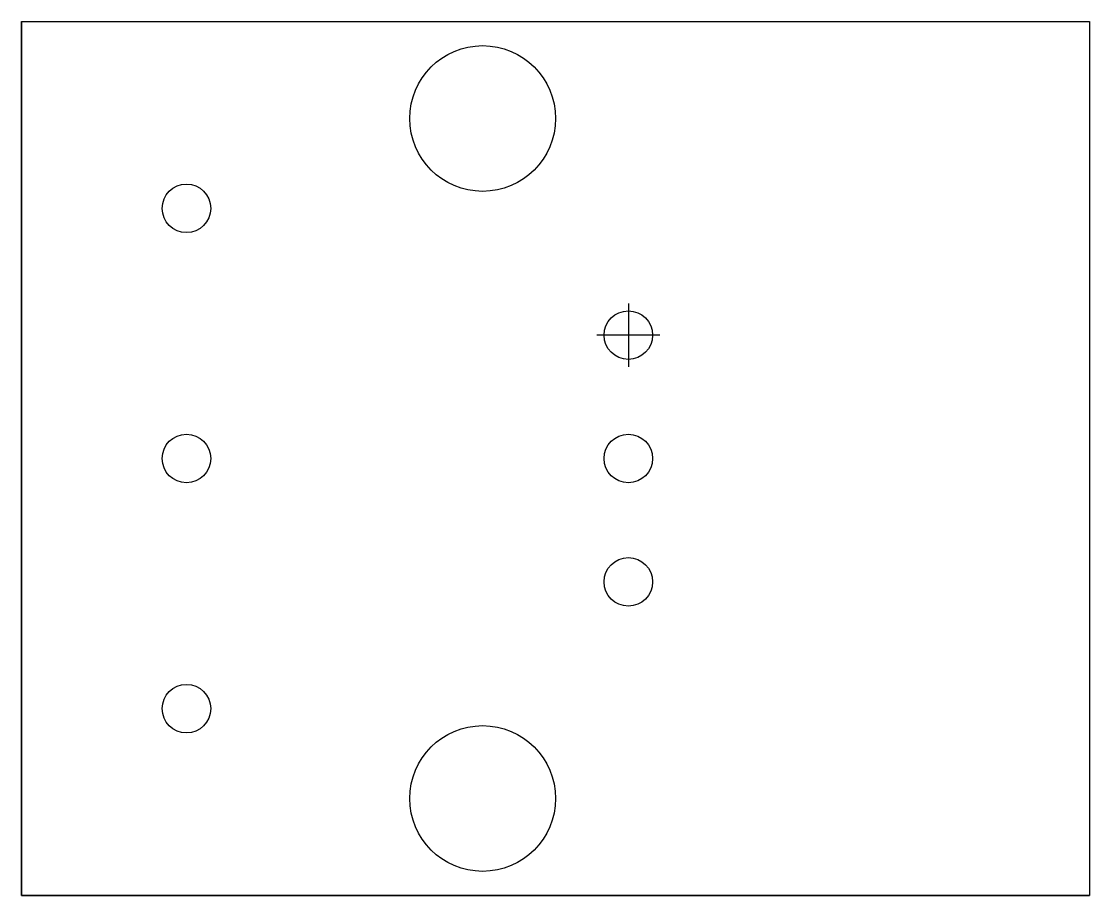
# Model space of a CAD drawing. Extents: x 583.5 to 605.5, y 411.5 to 429.5.
import ezdxf

# ---------------------------------------------------------------- set-up
doc = ezdxf.new("R2010")
doc.units = 0
doc.linetypes.add('DASHDOT', pattern=[18.5, 12, -3, 0.5, -3])
doc.layers.get('0').update_dxf_attribs({"linetype": 'CONTINUOUS'})

msp = doc.modelspace()

# ---------------------------------------------------------------- linework, layer by layer
at = {"color": 7}
for p, q in [((583.5, 429.5), (605.5, 429.5)), ((583.5, 411.5), (583.5, 429.5)), ((583.5, 429.5), (583.5, 411.5)), ((605.5, 429.5), (605.5, 411.5)), ((605.5, 411.5), (583.5, 411.5)), ((583.5, 411.5), (605.5, 411.5))]:
    msp.add_line(p, q, dxfattribs=at)
at = {"color": 7, "linetype": 'DASHDOT'}
for p, q in [((596, 423.69), (596, 422.39)), ((596.65, 423.04), (595.35, 423.04))]:
    msp.add_line(p, q, dxfattribs=at)
at = {"color": 7}
for centre, radius in [((593, 427.5), 1.5), ((586.9, 425.65), 0.5), ((596, 423.04), 0.5), ((586.9, 420.5), 0.5), ((596, 420.5), 0.5), ((596, 417.96), 0.5), ((586.9, 415.35), 0.5), ((593, 413.5), 1.5)]:
    msp.add_circle(centre, radius, dxfattribs=at)

doc.saveas('drawing.dxf')
